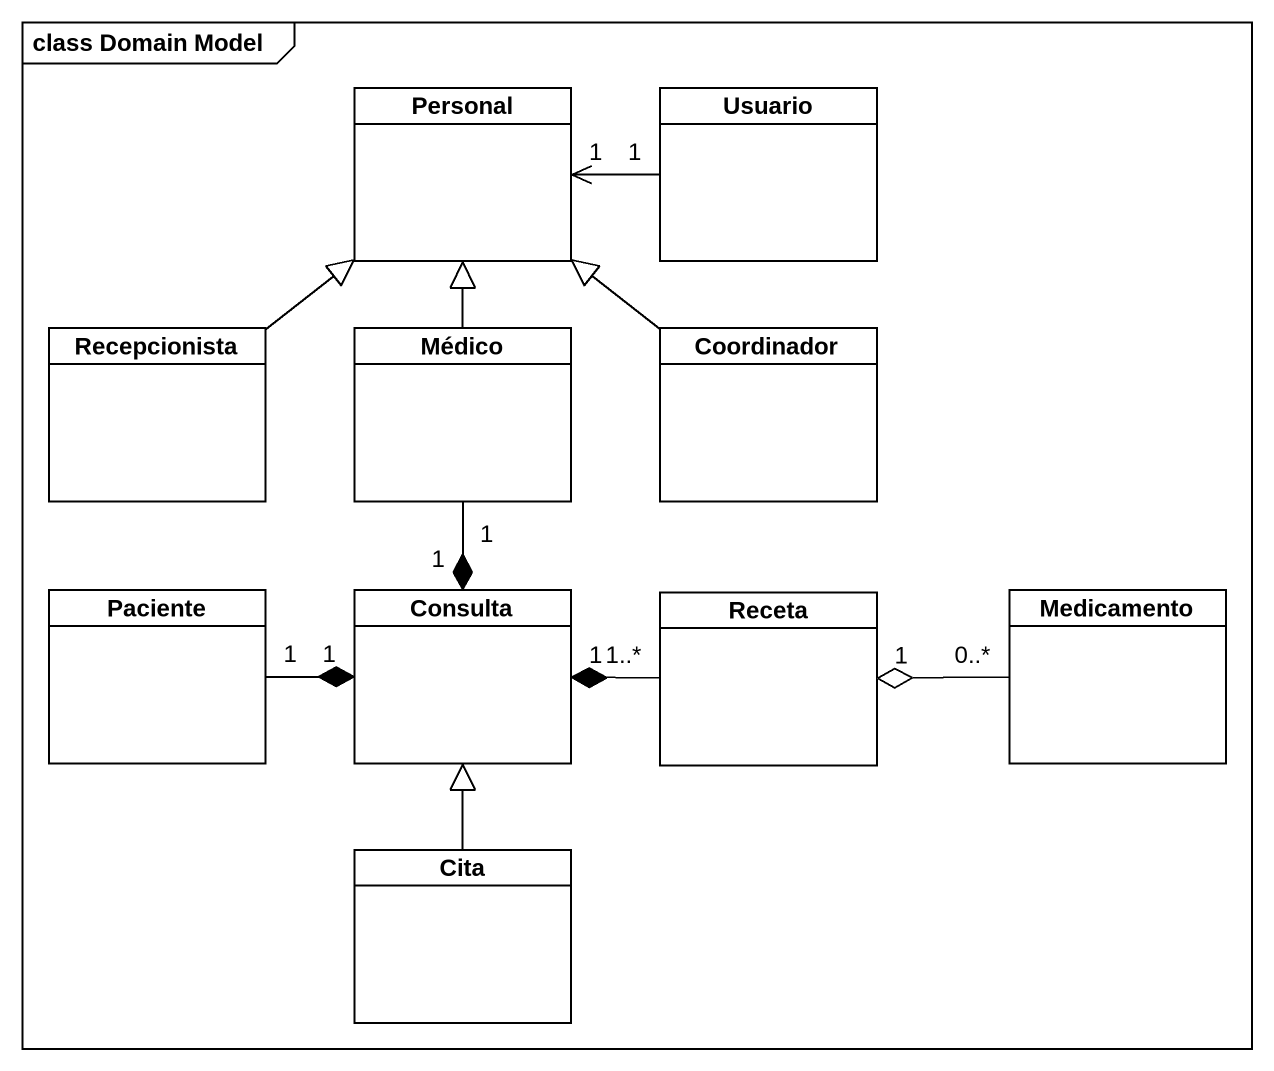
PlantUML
@startuml
mainframe class Domain Model
hide circle
hide empty members
class Personal
class Usuario
class Recepcionista
class Médico
class Coordinador
class Paciente
class Consulta
class Receta
class Medicamento
class Cita
Usuario "1" -left-> "1" Personal
Recepcionista -up-|> Personal
Médico -up-|> Personal
Médico "1" --* "1" Consulta
Coordinador -up-|> Personal
Paciente "1" -right-* "1" Consulta
Receta "1..*" -left-* "1" Consulta
Medicamento "0..*" -left-o "1" Receta
Cita -up-|> Consulta
@enduml
